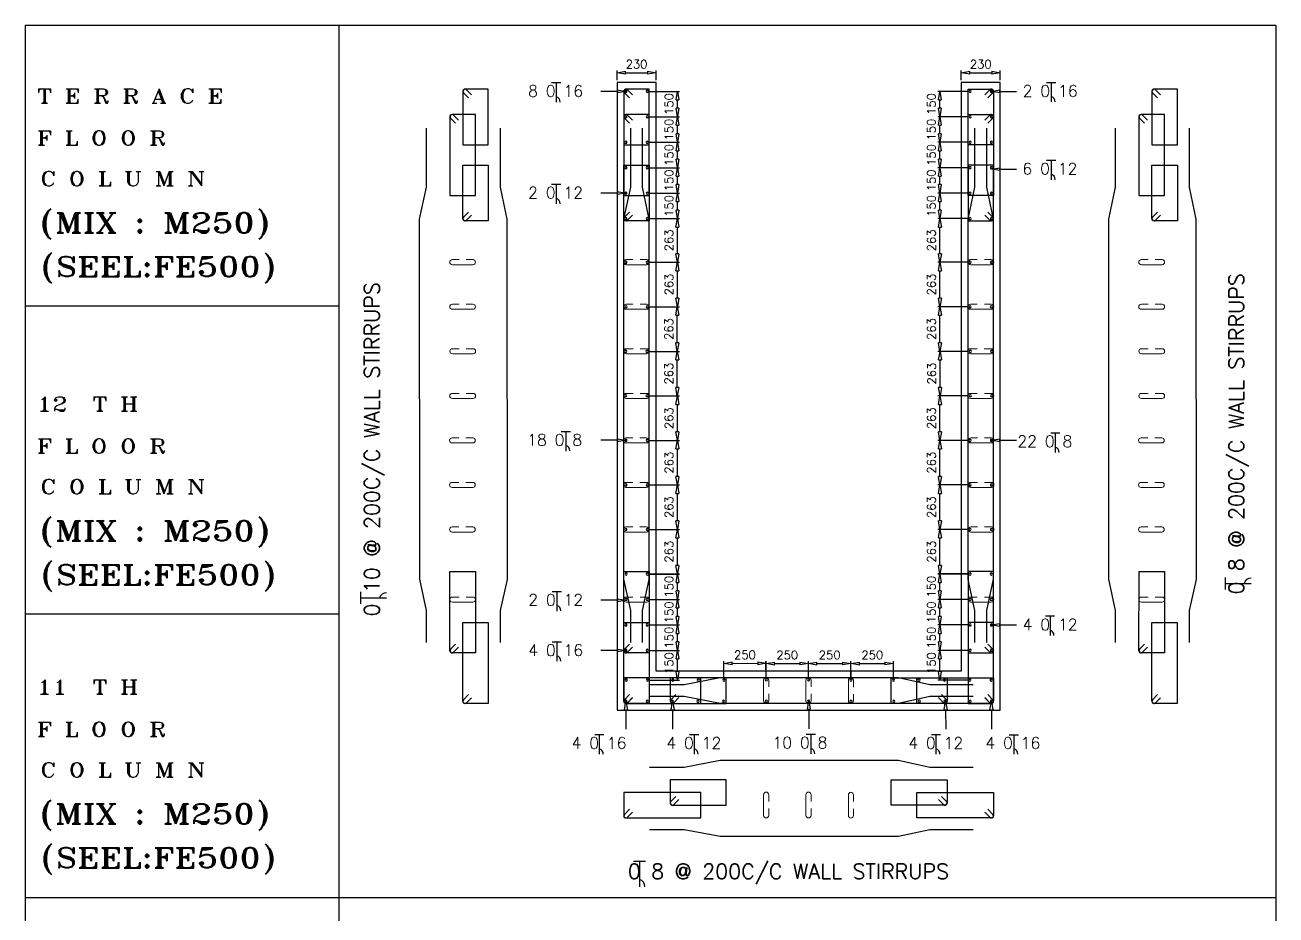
# Model space of a CAD drawing. Header units: millimetres. Extents: x 331487 to 517269, y 198509 to 399936.
# Drawn here: x 437188 to 451940, y 256297 to 266788 of the extents above; entities that cross this region are included whole.
import ezdxf

# ---------------------------------------------------------------- set-up
doc = ezdxf.new("R2010")
doc.units = ezdxf.units.MM
doc.header["$MEASUREMENT"] = 0
doc.layers.add('BEAM', color=1, linetype='Continuous', lineweight=5)
for name, color, linetype in [('COLUMN', 6, 'Continuous'), ('FOOTING', 5, 'Continuous'), ('FOOTING-SCH', 3, 'Continuous')]:
    doc.layers.add(name, color=color, linetype=linetype)
doc.styles.add('ROMANS', font='romans.shx')
doc.styles.add('ROMANT', font='ROMANT.shx')

# ---------------------------------------------------------------- blocks, each defined once
blk = doc.blocks.new('_ClosedBlank')
at = {"color": 0, "linetype": 'ByBlock', "lineweight": -2}
for p, q in [((-1, 0.17), (0, 0)), ((-1, 0.17), (-1, -0.17)), ((0, 0), (-1, -0.17))]:
    blk.add_line(p, q, dxfattribs=at)

msp = doc.modelspace()

# ---------------------------------------------------------------- linework, layer by layer
at = {"color": 8, "linetype": 'Continuous'}
for p, q in [((437188, 266788), (451940, 266788)), ((437188, 263478), (440888, 263478)), ((437188, 259847), (440888, 259847)), ((437188, 256503), (451940, 256503))]:
    msp.add_line(p, q, dxfattribs=at)
at = {"color": 1, "linetype": 'Continuous'}
for p, q in [((443398, 266110), (443505, 266110)), ((443451, 266110), (443451, 265880)), ((449235, 266112), (449342, 266112)), ((449289, 266112), (449289, 265881)), ((449235, 265194), (449342, 265194)), ((449289, 265194), (449289, 264964)), ((443398, 264911), (443505, 264911)), ((443451, 264911), (443451, 264680)), ((443511, 261996), (443619, 261996)), ((443565, 261996), (443565, 261766)), ((449283, 261979), (449390, 261979)), ((449336, 261979), (449336, 261749)), ((451343, 260135), (451343, 260277)), ((441148, 259964), (441148, 260105)), ((443406, 260111), (443513, 260111)), ((443459, 260111), (443459, 259880)), ((451343, 260206), (451647, 260206)), ((441148, 260034), (441452, 260034)), ((449222, 259822), (449329, 259822)), ((449275, 259822), (449275, 259591)), ((443406, 259518), (443513, 259518)), ((443459, 259518), (443459, 259287)), ((443906, 258423), (444013, 258423)), ((443960, 258423), (443960, 258192)), ((445024, 258423), (445132, 258423)), ((445078, 258423), (445078, 258192)), ((446401, 258427), (446508, 258427)), ((446455, 258427), (446455, 258196)), ((447877, 258423), (447984, 258423)), ((447930, 258423), (447930, 258192)), ((448795, 258422), (448902, 258422)), ((448848, 258422), (448848, 258192)), ((444364, 256933), (444505, 256933)), ((444434, 256933), (444434, 256628))]:
    msp.add_line(p, q, dxfattribs=at)
for centre, radius, start, end in [((443436, 265884), 61.2, 355.5803, 75.6804), ((449273, 265886), 61.2, 355.5803, 75.6804), ((449273, 264969), 61.2, 355.5803, 75.6804), ((443436, 264685), 61.2, 355.5803, 75.6804), ((443550, 261771), 61.2, 355.5803, 75.6804), ((449321, 261753), 61.2, 355.5803, 75.6804), ((451641, 260186), 80.7, 85.5803, 165.6804), ((441446, 260014), 80.7, 85.5803, 165.6804), ((443444, 259885), 61.2, 355.5803, 75.6804), ((449260, 259596), 61.2, 355.5803, 75.6804), ((443444, 259292), 61.2, 355.5803, 75.6804), ((443945, 258197), 61.2, 355.5803, 75.6804), ((445063, 258197), 61.2, 355.5803, 75.6804), ((446440, 258201), 61.2, 355.5803, 75.6804), ((447915, 258197), 61.2, 355.5803, 75.6804), ((448833, 258196), 61.2, 355.5803, 75.6804), ((444415, 256635), 80.7, 355.5803, 75.6804)]:
    msp.add_arc(centre, radius, start, end, dxfattribs=at)
at = {"layer": 'BEAM', "ltscale": 0.05}
for p, q in [((442227, 264022), (442307, 264022)), ((442227, 263962), (442470, 263962)), ((442470, 264022), (442390, 264022)), ((444277, 264022), (444357, 264022)), ((444277, 263962), (444521, 263962)), ((444521, 264022), (444441, 264022)), ((448338, 264022), (448418, 264022)), ((448581, 263962), (448338, 263962)), ((448581, 264022), (448501, 264022)), ((450352, 264022), (450432, 264022)), ((450352, 263962), (450596, 263962)), ((450596, 264022), (450516, 264022)), ((442227, 263497), (442307, 263497)), ((442470, 263497), (442390, 263497)), ((444277, 263497), (444357, 263497)), ((444521, 263497), (444441, 263497)), ((448338, 263497), (448418, 263497)), ((448581, 263497), (448501, 263497)), ((450352, 263497), (450432, 263497)), ((450596, 263497), (450516, 263497)), ((442227, 263437), (442470, 263437)), ((444277, 263437), (444521, 263437)), ((448581, 263437), (448338, 263437)), ((450352, 263437), (450596, 263437)), ((442228, 262972), (442308, 262972)), ((442228, 262912), (442471, 262912)), ((442471, 262972), (442391, 262972)), ((444278, 262972), (444358, 262972)), ((444278, 262912), (444522, 262912)), ((444522, 262972), (444442, 262972)), ((448337, 262972), (448417, 262972)), ((448580, 262912), (448337, 262912)), ((448580, 262972), (448500, 262972)), ((450353, 262972), (450433, 262972)), ((450353, 262912), (450597, 262912)), ((450597, 262972), (450517, 262972)), ((442227, 262446), (442307, 262446)), ((442471, 262446), (442391, 262446)), ((444278, 262446), (444358, 262446)), ((444521, 262446), (444441, 262446)), ((448337, 262446), (448417, 262446)), ((448581, 262446), (448501, 262446)), ((450353, 262446), (450433, 262446)), ((450596, 262446), (450516, 262446)), ((442227, 262386), (442471, 262386)), ((444278, 262386), (444521, 262386)), ((448581, 262386), (448337, 262386)), ((450353, 262386), (450596, 262386)), ((442224, 261921), (442304, 261921)), ((442224, 261861), (442467, 261861)), ((442467, 261921), (442387, 261921)), ((444274, 261921), (444354, 261921)), ((444274, 261861), (444518, 261861)), ((444518, 261921), (444438, 261921)), ((448341, 261921), (448421, 261921)), ((448584, 261861), (448341, 261861)), ((448584, 261921), (448504, 261921)), ((450349, 261921), (450429, 261921)), ((450349, 261861), (450593, 261861)), ((450593, 261921), (450513, 261921)), ((442224, 261396), (442304, 261396)), ((442224, 261336), (442467, 261336)), ((442467, 261396), (442387, 261396)), ((444274, 261396), (444354, 261396)), ((444274, 261336), (444518, 261336)), ((444518, 261396), (444438, 261396)), ((448341, 261396), (448421, 261396)), ((448584, 261336), (448341, 261336)), ((448584, 261396), (448504, 261396)), ((450349, 261396), (450429, 261396)), ((450349, 261336), (450593, 261336)), ((450593, 261396), (450513, 261396)), ((442224, 260871), (442304, 260871)), ((442467, 260871), (442387, 260871)), ((444274, 260871), (444354, 260871)), ((444518, 260871), (444438, 260871)), ((448341, 260871), (448421, 260871)), ((448584, 260871), (448504, 260871)), ((450349, 260871), (450429, 260871)), ((450593, 260871), (450513, 260871)), ((442224, 260811), (442467, 260811)), ((444274, 260811), (444518, 260811)), ((448584, 260811), (448341, 260811)), ((450349, 260811), (450593, 260811)), ((442227, 260045), (442307, 260045)), ((442227, 259985), (442470, 259985)), ((442470, 260045), (442390, 260045)), ((444277, 260045), (444357, 260045)), ((444277, 259985), (444521, 259985)), ((444521, 260045), (444441, 260045)), ((448338, 260045), (448418, 260045)), ((448581, 259985), (448338, 259985)), ((448581, 260045), (448501, 260045)), ((450352, 260045), (450432, 260045)), ((450352, 259985), (450596, 259985)), ((450596, 260045), (450516, 260045)), ((445898, 258822), (445898, 259066)), ((445958, 259066), (445958, 258986)), ((446397, 258822), (446397, 259066)), ((446457, 259066), (446457, 258986)), ((446897, 258820), (446897, 259064)), ((446957, 259064), (446957, 258984)), ((445958, 258822), (445958, 258902)), ((446457, 258822), (446457, 258902)), ((446957, 258820), (446957, 258900)), ((445898, 257471), (445898, 257715)), ((445958, 257715), (445958, 257635)), ((446397, 257471), (446397, 257715)), ((446457, 257715), (446457, 257635)), ((446897, 257469), (446897, 257713)), ((446957, 257713), (446957, 257633)), ((445958, 257471), (445958, 257551)), ((446457, 257471), (446457, 257551)), ((446957, 257469), (446957, 257549))]:
    msp.add_line(p, q, dxfattribs=at)
for centre, start, end in [((442227, 263992), 90, 270), ((442470, 263992), 270, 90), ((444277, 263992), 90, 270), ((444521, 263992), 270, 90), ((448338, 263992), 90, 270), ((448581, 263992), 270, 90), ((450352, 263992), 90, 270), ((450596, 263992), 270, 90), ((442227, 263467), 90, 270), ((442470, 263467), 270, 90), ((444277, 263467), 90, 270), ((444521, 263467), 270, 90), ((448338, 263467), 90, 270), ((448581, 263467), 270, 90), ((450352, 263467), 90, 270), ((450596, 263467), 270, 90), ((442228, 262942), 90, 270), ((442471, 262942), 270, 90), ((444278, 262942), 90, 270), ((444522, 262942), 270, 90), ((448337, 262942), 90, 270), ((448580, 262942), 270, 90), ((450353, 262942), 90, 270), ((450597, 262942), 270, 90), ((442227, 262416), 90, 270), ((442471, 262416), 270, 90), ((444278, 262416), 90, 270), ((444521, 262416), 270, 90), ((448337, 262416), 90, 270), ((448581, 262416), 270, 90), ((450353, 262416), 90, 270), ((450596, 262416), 270, 90), ((442224, 261891), 90, 270), ((442467, 261891), 270, 90), ((444274, 261891), 90, 270), ((444518, 261891), 270, 90), ((448341, 261891), 90, 270), ((448584, 261891), 270, 90), ((450349, 261891), 90, 270), ((450593, 261891), 270, 90), ((442224, 261366), 90, 270), ((442467, 261366), 270, 90), ((444274, 261366), 90, 270), ((444518, 261366), 270, 90), ((448341, 261366), 90, 270), ((448584, 261366), 270, 90), ((450349, 261366), 90, 270), ((450593, 261366), 270, 90), ((442224, 260841), 90, 270), ((442467, 260841), 270, 90), ((444274, 260841), 90, 270), ((444518, 260841), 270, 90), ((448341, 260841), 90, 270), ((448584, 260841), 270, 90), ((450349, 260841), 90, 270), ((450593, 260841), 270, 90), ((442227, 260015), 90, 270), ((442470, 260015), 270, 90), ((444277, 260015), 90, 270), ((444521, 260015), 270, 90), ((448338, 260015), 90, 270), ((448581, 260015), 270, 90), ((450352, 260015), 90, 270), ((450596, 260015), 270, 90), ((445928, 259066), 0, 180), ((446427, 259066), 0, 180), ((446927, 259064), 0, 180), ((445928, 258822), 180, 0), ((446427, 258822), 180, 0), ((446927, 258820), 180, 0), ((445928, 257715), 0, 180), ((446427, 257715), 0, 180), ((446927, 257713), 0, 180), ((445928, 257471), 180, 0), ((446427, 257471), 180, 0), ((446927, 257469), 180, 0)]:
    msp.add_arc(centre, 30, start, end, dxfattribs=at)
at = {"layer": 'COLUMN', "color": 3}
for p, q in [((442351, 266007), (442351, 265376)), ((442358, 265990), (442418, 265930)), ((442651, 266032), (442376, 266032)), ((442453, 265965), (442394, 266025)), ((442651, 265376), (442651, 266032)), ((444249, 266007), (444249, 265376)), ((444257, 265990), (444317, 265930)), ((444549, 266032), (444274, 266032)), ((444352, 265965), (444292, 266025)), ((444549, 265376), (444549, 266032)), ((448309, 265376), (448309, 266032)), ((448309, 266032), (448584, 266032)), ((448507, 265965), (448566, 266025)), ((448602, 265990), (448542, 265930)), ((448609, 266007), (448609, 265376)), ((450477, 266007), (450477, 265376)), ((450484, 265990), (450544, 265930)), ((450777, 266032), (450502, 266032)), ((450579, 265965), (450519, 266025)), ((450777, 265376), (450777, 266032)), ((442199, 265708), (442199, 264780)), ((442206, 265690), (442266, 265630)), ((442499, 265733), (442224, 265733)), ((442301, 265666), (442241, 265725)), ((442499, 264780), (442499, 265733)), ((444249, 265708), (444249, 264780)), ((444256, 265690), (444316, 265630)), ((444549, 265733), (444274, 265733)), ((444351, 265666), (444292, 265725)), ((444549, 264780), (444549, 265733)), ((448309, 264780), (448309, 265733)), ((448309, 265733), (448584, 265733)), ((448507, 265666), (448566, 265725)), ((448602, 265690), (448542, 265630)), ((448609, 265708), (448609, 264780)), ((450324, 265708), (450324, 264780)), ((450331, 265690), (450391, 265630)), ((450624, 265733), (450349, 265733)), ((450426, 265666), (450367, 265725)), ((450624, 264780), (450624, 265733)), ((441922, 264875), (441922, 265573)), ((442794, 264875), (442794, 265573)), ((444330, 264875), (444330, 265573)), ((444468, 264875), (444468, 265573)), ((448390, 264875), (448390, 265573)), ((448529, 264875), (448529, 265573)), ((450048, 264875), (450048, 265573)), ((450919, 264875), (450919, 265573)), ((442351, 265376), (442651, 265376)), ((444249, 265376), (444549, 265376)), ((448609, 265376), (448309, 265376)), ((450477, 265376), (450777, 265376)), ((442351, 264505), (442351, 265137)), ((442351, 265137), (442651, 265137)), ((442651, 265137), (442651, 264480)), ((444249, 264505), (444249, 265137)), ((444249, 265137), (444549, 265137)), ((444549, 265137), (444549, 264480)), ((448609, 265137), (448309, 265137)), ((448309, 265137), (448309, 264480)), ((448609, 264505), (448609, 265137)), ((450477, 264505), (450477, 265137)), ((450477, 265137), (450777, 265137)), ((450777, 265137), (450777, 264480)), ((441841, 264498), (441922, 264875)), ((442875, 264498), (442794, 264875)), ((444249, 264498), (444330, 264875)), ((444549, 264498), (444468, 264875)), ((448309, 264498), (448390, 264875)), ((448610, 264498), (448529, 264875)), ((449967, 264498), (450048, 264875)), ((451000, 264498), (450919, 264875)), ((442199, 264780), (442499, 264780)), ((444249, 264780), (444549, 264780)), ((448609, 264780), (448309, 264780)), ((450324, 264780), (450624, 264780)), ((442358, 264523), (442418, 264583)), ((442453, 264547), (442394, 264487)), ((444257, 264523), (444317, 264583)), ((444352, 264547), (444292, 264487)), ((448507, 264547), (448566, 264487)), ((448602, 264523), (448542, 264583)), ((450484, 264523), (450544, 264583)), ((450579, 264547), (450519, 264487)), ((441842, 260257), (441841, 264498)), ((442651, 264480), (442376, 264480)), ((442876, 260251), (442875, 264498)), ((444249, 260257), (444249, 264498)), ((444549, 264480), (444274, 264480)), ((444550, 260251), (444549, 264498)), ((448308, 260251), (448309, 264498)), ((448309, 264480), (448584, 264480)), ((448609, 260257), (448610, 264498)), ((449967, 260257), (449967, 264498)), ((450777, 264480), (450502, 264480)), ((451001, 260251), (451000, 264498)), ((441922, 259886), (441842, 260257)), ((442199, 259412), (442199, 260346)), ((442199, 260346), (442499, 260346)), ((442499, 260346), (442499, 259387)), ((442794, 259886), (442876, 260251)), ((444249, 259412), (444250, 260346)), ((444330, 259886), (444249, 260257)), ((444250, 260346), (444550, 260346)), ((444468, 259886), (444550, 260251)), ((444550, 260346), (444549, 259387)), ((448608, 260346), (448308, 260346)), ((448308, 260346), (448309, 259387)), ((448390, 259886), (448308, 260251)), ((448529, 259886), (448609, 260257)), ((448609, 259412), (448608, 260346)), ((450048, 259886), (449967, 260257)), ((450324, 259412), (450325, 260346)), ((450325, 260346), (450625, 260346)), ((450625, 260346), (450624, 259387)), ((450919, 259886), (451001, 260251)), ((441922, 259508), (441922, 259886)), ((442794, 259508), (442794, 259886)), ((444330, 259508), (444330, 259886)), ((444468, 259508), (444468, 259886)), ((448390, 259508), (448390, 259886)), ((448529, 259508), (448529, 259886)), ((450048, 259508), (450048, 259886)), ((450919, 259508), (450919, 259886)), ((442350, 258816), (442350, 259744)), ((442350, 259744), (442650, 259744)), ((442650, 259744), (442650, 258791)), ((444249, 258816), (444249, 259744)), ((444249, 259744), (444549, 259744)), ((444549, 259744), (444549, 258791)), ((448609, 259744), (448309, 259744)), ((448309, 259744), (448309, 258791)), ((448609, 258816), (448609, 259744)), ((450476, 258816), (450476, 259744)), ((450476, 259744), (450776, 259744)), ((450776, 259744), (450776, 258791)), ((442206, 259430), (442266, 259490)), ((444256, 259430), (444316, 259490)), ((448602, 259430), (448542, 259490)), ((450331, 259430), (450391, 259490)), ((442499, 259387), (442224, 259387)), ((442301, 259454), (442241, 259395)), ((444549, 259387), (444274, 259387)), ((444351, 259454), (444292, 259395)), ((448309, 259387), (448584, 259387)), ((448507, 259454), (448566, 259395)), ((450624, 259387), (450349, 259387)), ((450426, 259454), (450367, 259395)), ((445156, 259091), (444249, 259091)), ((444249, 259091), (444249, 258816)), ((445455, 259091), (444796, 259091)), ((444796, 259091), (444796, 258816)), ((445386, 259091), (444959, 259010)), ((445156, 258791), (445156, 259091)), ((447490, 259091), (445386, 259091)), ((445455, 258791), (445455, 259091)), ((447403, 258791), (447403, 259091)), ((447403, 259091), (448062, 259091)), ((447858, 259010), (447490, 259091)), ((447703, 258791), (447703, 259091)), ((447703, 259091), (448609, 259091)), ((448062, 259091), (448062, 258816)), ((448609, 259091), (448609, 258816)), ((444959, 259010), (444552, 259010)), ((448367, 259010), (447858, 259010)), ((442358, 258834), (442418, 258894)), ((442650, 258791), (442375, 258791)), ((442453, 258858), (442393, 258799)), ((444257, 258834), (444317, 258894)), ((444316, 258894), (444257, 258834)), ((444549, 258791), (444274, 258791)), ((444274, 258791), (445156, 258791)), ((444292, 258799), (444352, 258859)), ((444352, 258858), (444292, 258799)), ((444959, 258873), (444552, 258873)), ((444863, 258894), (444804, 258834)), ((444821, 258791), (445455, 258791)), ((444839, 258799), (444899, 258859)), ((445386, 258791), (444959, 258873)), ((447490, 258791), (445386, 258791)), ((448037, 258791), (447403, 258791)), ((447858, 258873), (447490, 258791)), ((448584, 258791), (447703, 258791)), ((448367, 258873), (447858, 258873)), ((448019, 258799), (447959, 258859)), ((447995, 258894), (448055, 258834)), ((448309, 258791), (448584, 258791)), ((448566, 258799), (448506, 258859)), ((448507, 258858), (448566, 258799)), ((448602, 258834), (448542, 258894)), ((448542, 258894), (448602, 258834)), ((450483, 258834), (450543, 258894)), ((450776, 258791), (450501, 258791)), ((450578, 258858), (450519, 258799)), ((444959, 258035), (444552, 258035)), ((445386, 258116), (444959, 258035)), ((447490, 258116), (445386, 258116)), ((447858, 258035), (447490, 258116)), ((448367, 258035), (447858, 258035)), ((445455, 257890), (444796, 257890)), ((444796, 257890), (444796, 257615)), ((445455, 257590), (445455, 257890)), ((447403, 257590), (447403, 257890)), ((447403, 257890), (448062, 257890)), ((448062, 257890), (448062, 257615)), ((445156, 257740), (444249, 257740)), ((444249, 257740), (444249, 257465)), ((445156, 257440), (445156, 257740)), ((447703, 257440), (447703, 257740)), ((447703, 257740), (448609, 257740)), ((448609, 257740), (448609, 257465)), ((444863, 257692), (444804, 257633)), ((444821, 257590), (445455, 257590)), ((444839, 257598), (444899, 257658)), ((448037, 257590), (447403, 257590)), ((448019, 257598), (447959, 257658)), ((447995, 257692), (448055, 257633)), ((444316, 257543), (444257, 257483)), ((444274, 257440), (445156, 257440)), ((444292, 257448), (444352, 257508)), ((448584, 257440), (447703, 257440)), ((448566, 257448), (448506, 257508)), ((448542, 257543), (448602, 257483)), ((444959, 257301), (444552, 257301)), ((445386, 257220), (444959, 257301)), ((447858, 257301), (447490, 257220)), ((448367, 257301), (447858, 257301)), ((447490, 257220), (445386, 257220))]:
    msp.add_line(p, q, dxfattribs=at)
at = {"layer": 'COLUMN'}
for p, q in [((444629, 266111), (444169, 266111)), ((444169, 266111), (444169, 258711)), ((444629, 259171), (444629, 266111)), ((448689, 266111), (448229, 266111)), ((448229, 266111), (448229, 259171)), ((448689, 258711), (448689, 266111)), ((448229, 259171), (444629, 259171)), ((444169, 258711), (448689, 258711))]:
    msp.add_line(p, q, dxfattribs=at)
at = {"layer": 'COLUMN', "color": 4}
for points in [[(444174, 266006), (443978, 266006)], [(448684, 266006), (448880, 266006)], [(448684, 265089), (448880, 265089)], [(444174, 264807), (443978, 264807)], [(444174, 261893), (443978, 261893)], [(448684, 261893), (448880, 261893)], [(444176, 260007), (443980, 260007)], [(448682, 259716), (448878, 259716)], [(444176, 259414), (443980, 259414)], [(444274, 258716), (444274, 258487)], [(444824, 258716), (444825, 258487)], [(446431, 258721), (446431, 258491)], [(448044, 258716), (448045, 258487)], [(448584, 258716), (448584, 258487)]]:
    msp.add_lwpolyline(points, dxfattribs=at)
at = {"layer": 'COLUMN', "color": 3}
for centre, start, end in [((442376, 266007), 45, 180), ((442376, 266007), 90, 225), ((444274, 266007), 45, 180), ((444274, 266007), 90, 225), ((448584, 266007), 0, 135), ((448584, 266007), 315, 90), ((450502, 266007), 45, 180), ((450502, 266007), 90, 225), ((442224, 265708), 45, 180), ((442224, 265708), 90, 225), ((444274, 265708), 45, 180), ((444274, 265708), 90, 225), ((448584, 265708), 0, 135), ((448584, 265708), 315, 90), ((450349, 265708), 45, 180), ((450349, 265708), 90, 225), ((442376, 264505), 135, 270), ((442376, 264505), 180, 315), ((444274, 264505), 135, 270), ((444274, 264505), 180, 315), ((448584, 264505), 225, 360), ((448584, 264505), 270, 45), ((450502, 264505), 135, 270), ((450502, 264505), 180, 315), ((442224, 259412), 135, 270), ((442224, 259412), 180, 315), ((444274, 259412), 135, 270), ((444274, 259412), 180, 315), ((448584, 259412), 225, 360), ((448584, 259412), 270, 45), ((450349, 259412), 135, 270), ((450349, 259412), 180, 315), ((442375, 258816), 135, 270), ((442375, 258816), 180, 315), ((444274, 258816), 135, 270), ((444274, 258816), 135, 270), ((444274, 258816), 180, 315), ((444274, 258816), 180, 315), ((444821, 258816), 135, 270), ((444821, 258816), 180, 315), ((448037, 258816), 225, 0), ((448037, 258816), 270, 45), ((448584, 258816), 225, 360), ((448584, 258816), 225, 0), ((448584, 258816), 270, 45), ((448584, 258816), 270, 45), ((450501, 258816), 135, 270), ((450501, 258816), 180, 315), ((444821, 257615), 135, 270), ((444821, 257615), 180, 315), ((448037, 257615), 225, 0), ((448037, 257615), 270, 45), ((444274, 257465), 135, 270), ((444274, 257465), 180, 315), ((448584, 257465), 225, 0), ((448584, 257465), 270, 45)]:
    msp.add_arc(centre, 25, start, end, dxfattribs=at)
at = {"layer": 'COLUMN', "color": 7}
for centre, start, end in [((444274, 266006), 0, 180), ((444274, 266006), 90, 270), ((444274, 266006), 180, 0), ((444274, 266006), 270, 90), ((444524, 266006), 0, 180), ((444524, 266006), 90, 270), ((444524, 266006), 180, 0), ((444524, 266006), 270, 90), ((448334, 266006), 90, 270), ((448334, 266006), 0, 180), ((448334, 266006), 180, 0), ((448334, 266006), 270, 90), ((448584, 266006), 0, 180), ((448584, 266006), 90, 270), ((448584, 266006), 180, 0), ((448584, 266006), 270, 90), ((444274, 265706), 90, 270), ((444274, 265706), 270, 90), ((444525, 265706), 90, 270), ((444525, 265706), 270, 90), ((448334, 265706), 90, 270), ((448334, 265706), 270, 90), ((448584, 265706), 90, 270), ((448584, 265706), 270, 90), ((444274, 265406), 0, 180), ((444274, 265406), 180, 0), ((444524, 265406), 0, 180), ((444524, 265406), 180, 0), ((448334, 265406), 0, 180), ((448334, 265406), 180, 0), ((448584, 265406), 0, 180), ((448584, 265406), 180, 0), ((444274, 265106), 0, 180), ((444274, 265106), 180, 0), ((444524, 265106), 0, 180), ((444524, 265106), 180, 0), ((448334, 265106), 0, 180), ((448334, 265106), 180, 0), ((448584, 265106), 0, 180), ((448584, 265106), 180, 0), ((444274, 264806), 0, 180), ((444274, 264806), 180, 0), ((444524, 264806), 0, 180), ((444524, 264806), 180, 0), ((448334, 264806), 0, 180), ((448334, 264806), 180, 0), ((448584, 264806), 0, 180), ((448584, 264806), 180, 0), ((444274, 264506), 0, 180), ((444274, 264506), 180, 0), ((444524, 264506), 0, 180), ((444524, 264506), 180, 0), ((448334, 264506), 0, 180), ((448334, 264506), 180, 0), ((448584, 264506), 0, 180), ((448584, 264506), 180, 0), ((444274, 263991), 0, 180), ((444274, 263991), 180, 0), ((444524, 263991), 0, 180), ((444524, 263991), 180, 0), ((448334, 263991), 0, 180), ((448334, 263991), 180, 0), ((448584, 263991), 0, 180), ((448584, 263991), 180, 0), ((444275, 263466), 0, 180), ((444525, 263466), 0, 180), ((448333, 263466), 0, 180), ((448583, 263466), 0, 180), ((444275, 263466), 180, 0), ((444525, 263466), 180, 0), ((448333, 263466), 180, 0), ((448583, 263466), 180, 0), ((444273, 262941), 0, 180), ((444273, 262941), 180, 0), ((444523, 262941), 0, 180), ((444523, 262941), 180, 0), ((448335, 262941), 0, 180), ((448335, 262941), 180, 0), ((448585, 262941), 0, 180), ((448585, 262941), 180, 0), ((444273, 262416), 0, 180), ((444273, 262416), 180, 0), ((444523, 262416), 0, 180), ((444523, 262416), 180, 0), ((448335, 262416), 0, 180), ((448335, 262416), 180, 0), ((448585, 262416), 0, 180), ((448585, 262416), 180, 0), ((444274, 261891), 0, 180), ((444274, 261891), 180, 0), ((444524, 261891), 0, 180), ((444524, 261891), 180, 0), ((448334, 261891), 0, 180), ((448334, 261891), 180, 0), ((448584, 261891), 0, 180), ((448584, 261891), 180, 0), ((444274, 261366), 0, 180), ((444274, 261366), 180, 0), ((444524, 261366), 0, 180), ((444524, 261366), 180, 0), ((448334, 261366), 0, 180), ((448334, 261366), 180, 0), ((448584, 261366), 0, 180), ((448584, 261366), 180, 0), ((444274, 260841), 0, 180), ((444274, 260841), 180, 0), ((444524, 260841), 0, 180), ((444524, 260841), 180, 0), ((448334, 260841), 0, 180), ((448334, 260841), 180, 0), ((448584, 260841), 0, 180), ((448584, 260841), 180, 0), ((444276, 260316), 0, 180), ((444276, 260316), 180, 0), ((444526, 260316), 0, 180), ((444526, 260316), 180, 0), ((448332, 260316), 0, 180), ((448332, 260316), 180, 0), ((448582, 260316), 0, 180), ((448582, 260316), 180, 0), ((444275, 260016), 0, 180), ((444275, 260016), 180, 0), ((444525, 260016), 0, 180), ((444525, 260016), 180, 0), ((448333, 260016), 0, 180), ((448333, 260016), 180, 0), ((448583, 260016), 0, 180), ((448583, 260016), 180, 0), ((444274, 259716), 0, 180), ((444274, 259716), 180, 0), ((444524, 259716), 0, 180), ((444524, 259716), 180, 0), ((448334, 259716), 0, 180), ((448334, 259716), 180, 0), ((448584, 259716), 0, 180), ((448584, 259716), 180, 0), ((444274, 259416), 0, 180), ((444274, 259416), 180, 0), ((444524, 259416), 0, 180), ((444524, 259416), 180, 0), ((448334, 259416), 0, 180), ((448334, 259416), 180, 0), ((448584, 259416), 0, 180), ((448584, 259416), 180, 0), ((444278, 259066), 0, 180), ((444278, 259066), 180, 0), ((444528, 259066), 0, 180), ((444528, 259066), 180, 0), ((444828, 259066), 0, 180), ((444828, 259066), 180, 0), ((445128, 259066), 0, 180), ((445128, 259066), 180, 0), ((445428, 259066), 0, 180), ((445428, 259066), 180, 0), ((445929, 259068), 90, 270), ((445929, 259068), 270, 90), ((446428, 259068), 90, 270), ((446428, 259068), 270, 90), ((446928, 259066), 90, 270), ((446928, 259066), 270, 90), ((447430, 259066), 0, 180), ((447430, 259066), 180, 0), ((447730, 259066), 0, 180), ((447730, 259066), 180, 0), ((448030, 259066), 0, 180), ((448030, 259066), 180, 0), ((448330, 259066), 0, 180), ((448330, 259066), 180, 0), ((448580, 259066), 0, 180), ((448580, 259066), 180, 0), ((444274, 258816), 0, 180), ((444274, 258816), 180, 0), ((444524, 258816), 0, 180), ((444524, 258816), 180, 0), ((444824, 258816), 0, 180), ((444824, 258816), 180, 0), ((445124, 258816), 0, 180), ((445124, 258816), 180, 0), ((445424, 258816), 0, 180), ((445424, 258816), 180, 0), ((445929, 258818), 90, 270), ((445929, 258818), 270, 90), ((446428, 258818), 90, 270), ((446428, 258818), 270, 90), ((446928, 258816), 90, 270), ((446928, 258816), 270, 90), ((447434, 258816), 0, 180), ((447434, 258816), 180, 0), ((447734, 258816), 0, 180), ((447734, 258816), 180, 0), ((448034, 258816), 0, 180), ((448034, 258816), 180, 0), ((448334, 258816), 0, 180), ((448334, 258816), 0, 180), ((448334, 258816), 180, 0), ((448334, 258816), 180, 0), ((448584, 258816), 0, 180), ((448584, 258816), 0, 180), ((448584, 258816), 180, 0), ((448584, 258816), 180, 0)]:
    msp.add_arc(centre, 12.6, start, end, dxfattribs=at)
at = {"layer": 'FOOTING', "color": 4}
for p, q in [((444169, 266136), (444169, 266251)), ((444269, 266226), (444529, 266226)), ((444629, 266136), (444629, 266251)), ((448229, 266136), (448229, 266251)), ((448329, 266226), (448589, 266226)), ((448689, 266136), (448689, 266251)), ((444549, 266006), (444907, 266006)), ((448309, 266006), (447951, 266006)), ((444882, 265806), (444882, 265906)), ((447976, 265806), (447976, 265906)), ((444549, 265706), (444907, 265706)), ((444549, 265706), (444907, 265706)), ((448309, 265706), (447951, 265706)), ((448309, 265706), (447951, 265706)), ((444882, 265506), (444882, 265606)), ((447976, 265506), (447976, 265606)), ((444549, 265406), (444907, 265406)), ((444549, 265406), (444907, 265406)), ((448309, 265406), (447951, 265406)), ((448309, 265406), (447951, 265406)), ((444882, 265206), (444882, 265306)), ((447976, 265206), (447976, 265306)), ((444549, 265106), (444907, 265106)), ((444549, 265106), (444907, 265106)), ((448309, 265106), (447951, 265106)), ((448309, 265106), (447951, 265106)), ((444882, 264906), (444882, 265006)), ((447976, 264906), (447976, 265006)), ((444549, 264806), (444907, 264806)), ((444549, 264806), (444907, 264806)), ((448309, 264806), (447951, 264806)), ((448309, 264806), (447951, 264806)), ((444882, 264606), (444882, 264706)), ((447976, 264606), (447976, 264706)), ((444548, 264506), (444906, 264506)), ((444549, 264506), (444907, 264506)), ((448309, 264506), (447951, 264506)), ((448310, 264506), (447952, 264506)), ((444881, 264091), (444881, 264406)), ((447977, 264091), (447977, 264406)), ((444548, 263991), (444906, 263991)), ((444548, 263991), (444906, 263991)), ((448310, 263991), (447952, 263991)), ((448310, 263991), (447952, 263991)), ((444881, 263566), (444881, 263891)), ((447977, 263566), (447977, 263891)), ((444548, 263466), (444905, 263466)), ((444548, 263466), (444906, 263466)), ((444880, 263041), (444880, 263366)), ((448310, 263466), (447952, 263466)), ((448309, 263466), (447952, 263466)), ((447977, 263041), (447977, 263366)), ((444547, 262941), (444905, 262941)), ((444547, 262941), (444904, 262941)), ((448309, 262941), (447952, 262941)), ((448311, 262941), (447954, 262941)), ((444880, 262516), (444880, 262841)), ((447979, 262516), (447979, 262841)), ((444547, 262416), (444905, 262416)), ((444549, 262416), (444906, 262416)), ((444881, 261991), (444881, 262316)), ((448309, 262416), (447952, 262416)), ((448311, 262416), (447954, 262416)), ((447977, 261991), (447977, 262316)), ((444548, 261891), (444906, 261891)), ((444549, 261891), (444906, 261891)), ((448310, 261891), (447952, 261891)), ((448309, 261891), (447952, 261891)), ((444881, 261466), (444881, 261791)), ((447977, 261466), (447977, 261791)), ((444548, 261366), (444906, 261366)), ((444548, 261366), (444906, 261366)), ((444881, 260942), (444881, 261266)), ((448310, 261366), (447952, 261366)), ((448310, 261366), (447952, 261366)), ((447977, 260942), (447977, 261266)), ((444548, 260842), (444906, 260842)), ((444548, 260842), (444906, 260842)), ((448310, 260842), (447952, 260842)), ((448310, 260842), (447952, 260842)), ((444881, 260418), (444881, 260742)), ((447977, 260418), (447977, 260742)), ((444548, 260318), (444906, 260318)), ((444549, 260316), (444907, 260316)), ((448309, 260316), (447951, 260316)), ((448310, 260318), (447952, 260318)), ((444882, 260116), (444882, 260216)), ((447976, 260116), (447976, 260216)), ((444549, 260016), (444907, 260016)), ((444549, 260016), (444907, 260016)), ((448309, 260016), (447951, 260016)), ((448309, 260016), (447951, 260016)), ((444882, 259816), (444882, 259916)), ((447976, 259816), (447976, 259916)), ((444549, 259716), (444907, 259716)), ((444549, 259716), (444907, 259716)), ((448309, 259716), (447951, 259716)), ((448309, 259716), (447951, 259716)), ((444882, 259516), (444882, 259616)), ((447976, 259516), (447976, 259616)), ((444549, 259416), (444907, 259416)), ((444549, 259416), (444907, 259416)), ((448309, 259416), (447951, 259416)), ((448309, 259416), (447951, 259416)), ((444882, 259165), (444882, 259316)), ((445428, 259091), (445427, 259287)), ((445527, 259263), (445828, 259264)), ((445926, 259089), (445925, 259285)), ((445929, 259093), (445928, 259289)), ((446026, 259261), (446326, 259262)), ((446427, 259091), (446426, 259287)), ((446427, 259089), (446426, 259285)), ((446526, 259261), (446827, 259262)), ((446928, 259091), (446927, 259287)), ((446929, 259089), (446928, 259285)), ((447029, 259261), (447329, 259262)), ((447430, 259091), (447429, 259287)), ((447976, 259165), (447976, 259316)), ((444549, 259065), (444907, 259065)), ((448309, 259065), (447951, 259065))]:
    msp.add_line(p, q, dxfattribs=at)
at = {"layer": 'FOOTING-SCH', "color": 8, "linetype": 'Continuous'}
for p, q in [((437188, 266788), (437188, 202508)), ((440888, 266788), (440888, 202508)), ((451940, 266788), (451940, 202508))]:
    msp.add_line(p, q, dxfattribs=at)

# ---------------------------------------------------------------- block references
at = {"layer": 'COLUMN', "color": 4, "xscale": 100, "yscale": 100, "zscale": 100}
for p in [(444274, 266006), (444274, 264807), (444274, 261893), (444276, 260007), (444276, 259414)]:
    msp.add_blockref('_ClosedBlank', p, dxfattribs=at)
for p, rotation in [((448584, 266006), 180), ((448584, 265089), 180), ((448584, 261893), 180), ((448582, 259716), 180), ((444274, 258816), 90.05150326921051), ((444824, 258816), 90.05150326921051), ((446431, 258821), 90.05150326921051), ((448044, 258816), 90.05150326921051), ((448584, 258816), 89.9484967307895)]:
    msp.add_blockref('_ClosedBlank', p, dxfattribs=dict(at, rotation=rotation))
at = {"layer": 'FOOTING', "color": 4, "xscale": 100, "yscale": 100, "zscale": 100}
for p, rotation in [((444169, 266226), 180), ((448229, 266226), 180), ((444882, 266006), 90), ((447976, 266006), 90), ((444882, 265706), 270), ((444882, 265706), 90), ((447976, 265706), 270), ((447976, 265706), 90), ((444882, 265406), 270), ((444882, 265406), 90), ((447976, 265406), 270), ((447976, 265406), 90), ((444882, 265106), 270), ((444882, 265106), 90), ((447976, 265106), 270), ((447976, 265106), 90), ((444882, 264806), 270), ((444882, 264806), 90), ((447976, 264806), 270), ((447976, 264806), 90), ((444881, 264506), 90), ((444882, 264506), 270), ((447976, 264506), 270), ((447977, 264506), 90), ((444881, 263991), 270), ((447977, 263991), 270), ((444881, 263991), 90), ((447977, 263991), 90), ((444881, 263466), 270), ((447977, 263466), 270), ((444880, 263466), 89.90901406988715), ((447977, 263466), 90), ((444879, 262941), 269.9090140698871), ((447977, 262941), 270), ((444880, 262941), 90), ((447979, 262941), 90), ((444880, 262416), 270), ((447979, 262416), 270), ((444881, 262416), 90), ((447977, 262416), 90), ((444881, 261891), 270), ((444881, 261891), 90), ((447977, 261891), 270), ((447977, 261891), 90), ((444881, 261366), 270), ((447977, 261366), 270), ((444881, 261366), 90), ((447977, 261366), 90), ((444881, 260842), 270), ((444881, 260842), 90), ((447977, 260842), 270), ((447977, 260842), 90), ((444881, 260318), 270), ((447977, 260318), 270), ((444882, 260316), 90), ((447976, 260316), 90), ((444882, 260016), 270), ((447976, 260016), 270), ((444882, 260016), 90), ((447976, 260016), 90), ((444882, 259716), 270), ((447976, 259716), 270), ((444882, 259716), 90), ((447976, 259716), 90), ((444882, 259416), 270), ((447976, 259416), 270), ((444882, 259416), 90), ((447976, 259416), 90), ((445427, 259262), 180.2386280653985), ((445928, 259264), 0.2386280653985325), ((445926, 259260), 180.2386280653985), ((446426, 259262), 0.2386280653985325), ((446426, 259260), 180.2386280653985), ((446927, 259262), 0.2386280653985325), ((446929, 259260), 180.2386280653985), ((447429, 259262), 0.2386280653985325), ((444882, 259065), 270), ((447976, 259065), 270)]:
    msp.add_blockref('_ClosedBlank', p, dxfattribs=dict(at, rotation=rotation))
for p in [(444629, 266226), (448689, 266226)]:
    msp.add_blockref('_ClosedBlank', p, dxfattribs=at)

# ---------------------------------------------------------------- texts
at = {"color": 3, "linetype": 'Continuous', "style": 'ROMANT', "width": 1.25}
for s, p in [('T E R R A C E', (437327, 265866)), ('F L O O R', (437327, 265370)), ('C O L U M N', (437365, 264891)), ('12  T H', (437327, 262234)), ('F L O O R', (437327, 261739)), ('C O L U M N', (437365, 261260)), ('11  T H', (437327, 258898)), ('F L O O R', (437327, 258402)), ('C O L U M N', (437365, 257923))]:
    msp.add_text(s, height=169.2, dxfattribs=at).set_placement(p)
at = {"color": 230, "linetype": 'Continuous', "style": 'ROMANT', "width": 1.25}
for s, p in [('(MIX : M250)', (437365, 264340)), ('(SEEL:FE500)', (437375, 263822)), ('(MIX : M250)', (437365, 260709)), ('(SEEL:FE500)', (437375, 260190)), ('(MIX : M250)', (437365, 257372)), ('(SEEL:FE500)', (437375, 256854))]:
    msp.add_text(s, height=235, dxfattribs=at).set_placement(p)
at = {"layer": 'COLUMN', "color": 1, "style": 'ROMANS'}
for s, height, p in [('8 0 16', 135, (443121, 265943)), ('2 0 16', 135, (448953, 265943)), ('6 0 12', 135, (448950, 265026)), ('2 0 12', 135, (443121, 264744)), ('18 0 8', 135, (443110, 261830)), ('22 0 8', 135, (448890, 261813)), ('2 0 12', 135, (443122, 259944)), ('4 0 12', 135, (448952, 259653)), ('4 0 16', 135, (443122, 259351)), ('4 0 16', 135, (443633, 258256)), ('4 0 12', 135, (444751, 258256)), ('10 0 8', 135, (446002, 258260)), ('4 0 12', 135, (447604, 258256)), ('4 0 16', 135, (448513, 258256)), (' 0 8 @ 200C/C WALL STIRRUPS', 178.2, (444174, 256721))]:
    msp.add_text(s, height=height, dxfattribs=at).set_placement(p)
for s, p in [(' 0 8 @ 200C/C WALL STIRRUPS', (451562, 259953)), (' 0 10 @ 200C/C WALL STIRRUPS', (441367, 259694))]:
    msp.add_text(s, height=178.2, rotation=90, dxfattribs=at).set_placement(p)
at = {"layer": 'FOOTING', "color": 3, "char_height": 100, "attachment_point": 5, "style": 'ROMANS'}
for insert in [(444399, 266326), (448459, 266326)]:
    msp.add_mtext('230', dxfattribs=dict(at, insert=insert))
for s, insert, rotation in [('150', (444782, 265856), 90), ('150', (447876, 265856), 90), ('150', (444782, 265556), 90), ('150', (447876, 265556), 90), ('150', (444782, 265256), 90), ('150', (447876, 265256), 90), ('150', (444782, 264956), 90), ('150', (447876, 264956), 90), ('150', (444782, 264656), 90), ('150', (447876, 264656), 90), ('263', (444781, 264249), 90), ('263', (447877, 264249), 90), ('263', (444781, 263729), 90), ('263', (447877, 263729), 90), ('263', (444780, 263203), 89.909), ('263', (447877, 263204), 90), ('263', (444780, 262679), 90), ('263', (447879, 262679), 90), ('263', (444781, 262153), 90), ('263', (447877, 262153), 90), ('263', (444781, 261629), 90), ('263', (447877, 261629), 90), ('263', (444781, 261104), 90), ('263', (447877, 261104), 90), ('263', (444781, 260580), 90), ('263', (447877, 260580), 90), ('150', (444782, 260166), 90), ('150', (447876, 260166), 90), ('150', (444782, 259866), 90), ('150', (447876, 259866), 90), ('150', (444782, 259566), 90), ('150', (447876, 259566), 90), ('150', (444782, 259266), 90), ('250', (445677, 259363), 0.2386), ('250', (446176, 259361), 0.2386), ('250', (446676, 259361), 0.2386), ('250', (447179, 259361), 0.2386), ('150', (447876, 259266), 90)]:
    msp.add_mtext(s, dxfattribs=dict(at, insert=insert, rotation=rotation))

doc.saveas('drawing.dxf')
